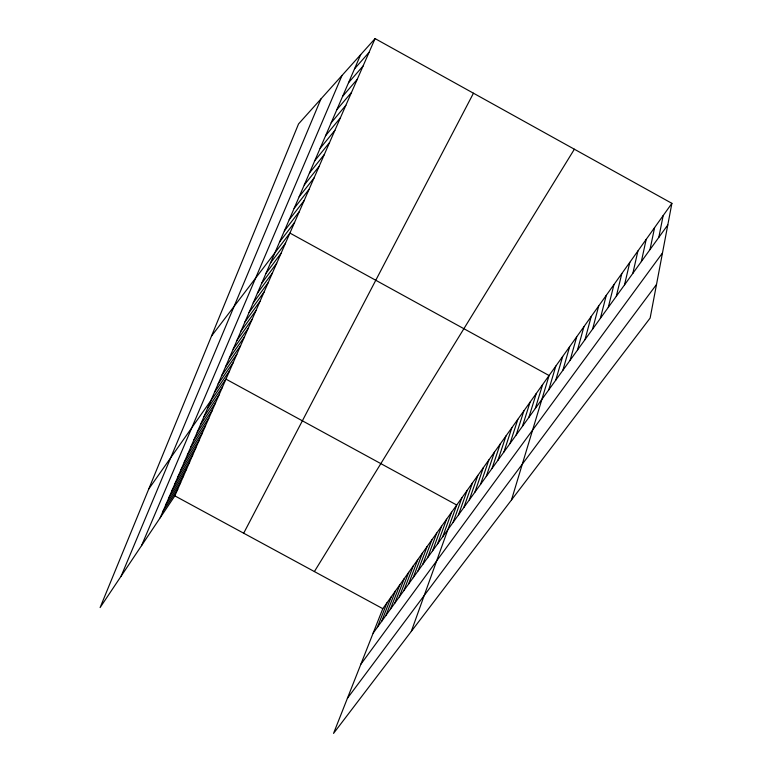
<?xml version="1.0" encoding="UTF-8"?>
<svg xmlns="http://www.w3.org/2000/svg" width="772" height="772" viewBox="0 0 772 772"><rect width="100%" height="100%" fill="white"/><g stroke="black" fill="none" stroke-linecap="round" stroke-linejoin="round"><path stroke-width="1.16" d="M671.891 203.345L650.14 318.064L333.543 733.4L382.796 608.674L671.891 203.345L375.076 38.6L298.552 123.916L100.109 607.564L174.839 495.865L375.076 38.6M658.815 237.38L663.167 215.581M649.995 249.597L654.598 227.595M641.339 261.592L646.183 239.397M632.847 273.356L637.913 250.987M624.509 284.907L629.798 262.364M616.317 296.255L621.817 273.558M608.268 307.401L613.972 284.55M600.375 318.344L606.271 295.348M592.606 329.104L598.696 305.973M584.983 339.67L591.246 316.414M577.485 350.054L583.931 326.672M570.122 360.254L576.723 336.775M562.875 370.29L569.639 346.705M555.753 380.152L562.682 356.471M548.757 389.86L555.821 366.073M511.479 499.976L549.085 375.53L289.915 233.076L211.509 336.071M535.295 408.504L542.639 384.562M528.82 417.469L536.299 393.459M522.451 426.298L530.046 402.212M516.178 434.983L523.899 410.839M510.012 443.533L517.838 419.341M503.933 451.958L511.865 427.707M497.94 460.257L505.988 435.958M492.044 468.421L500.188 444.083M486.235 476.469L494.476 452.083M480.512 484.401L488.85 459.977M474.877 492.208L483.301 467.755M469.318 499.909L477.839 475.427M463.847 507.493L472.445 482.982M458.452 514.963L467.128 490.432M453.135 522.335L461.888 497.776M411.302 631.39L456.715 505.023L225.964 379.12L148.755 489.014M442.723 536.752L451.62 512.174M437.627 543.816L446.592 519.218M432.6 550.774L441.632 526.176M427.649 557.645L436.74 533.037M422.757 564.409L431.915 539.802M417.942 571.087L427.157 546.479M413.184 577.678L422.458 553.07M408.494 584.182L417.816 559.575M403.862 590.59L413.242 565.992M399.298 596.92L408.726 572.322M394.791 603.164L404.258 578.575M390.342 609.32L399.857 584.751M385.952 615.409L395.515 590.841M381.619 621.412L391.221 596.862M377.344 627.337L386.984 602.807M121.156 576.115L320.949 98.941M141.527 545.659L341.996 75.482M160.161 517.809L360.688 54.638M243.682 533.211L473.458 93.209M314.387 571.56L574.378 149.218M163.027 511.189L177.734 489.265M165.932 504.483L180.667 482.568M171.857 490.799L186.631 468.932M168.875 497.679L183.63 475.793M174.877 483.822L189.68 461.984M177.936 476.749L192.759 454.94M181.044 469.579L195.885 447.799M187.374 454.959L202.264 433.246M184.19 462.322L199.051 440.571M190.607 447.49L205.506 425.826M193.878 439.924L208.807 418.308M197.198 432.252L212.146 410.675M200.566 424.475L215.533 402.955M203.982 416.59L218.958 395.119M207.446 408.591L222.442 387.168M214.529 392.244L229.545 370.946M218.138 383.887L233.163 362.666M221.805 375.414L236.85 354.271M225.53 366.816L240.575 345.75M229.313 358.092L244.367 337.103M233.144 349.233L248.198 328.332M373.117 633.185L667.799 224.932M237.033 340.249L252.097 319.434M240.989 331.12L256.053 310.412M244.994 321.856L260.067 301.244M360.833 664.287L662.482 252.975M249.067 312.448L264.14 291.941M253.206 302.894L268.27 282.504M257.404 293.196L272.468 272.921M261.679 283.334L276.733 263.184M347.41 698.293L656.499 284.511M266.012 273.327L281.056 253.303M270.412 263.146L285.457 243.267M279.58 241.983L294.586 222.404M284.347 230.973L299.333 211.557M289.191 219.779L304.168 200.537M294.122 208.382L309.07 189.323M299.14 196.792L314.059 177.927M304.245 185.01L319.135 166.337M309.447 173.005L324.298 154.545M314.735 160.788L329.557 142.559M320.11 148.359L334.894 130.352M325.591 135.698L340.336 117.933M331.178 122.806L345.866 105.301M336.862 109.682L351.501 92.437M342.652 96.307L357.233 79.342M348.548 82.681L363.072 66.006M354.56 68.795L369.016 52.428M174.839 495.865L382.796 608.674"/></g></svg>
